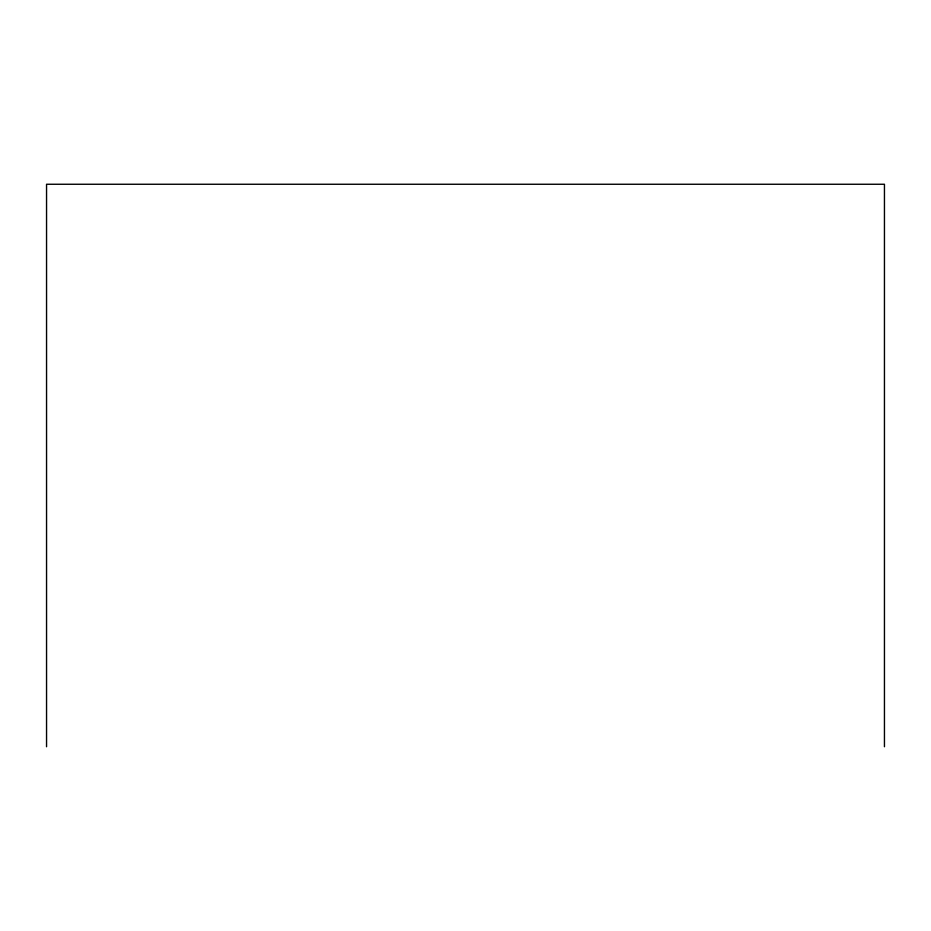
<?xml version="1.0" encoding="UTF-8"?>
<svg xmlns="http://www.w3.org/2000/svg" width="931" height="931" viewBox="0 0 931 931"><rect width="100%" height="100%" fill="white"/><g stroke="black" fill="none" stroke-linecap="round" stroke-linejoin="round"><path stroke-width="1.4" d="M884.45 746.743L884.45 184.257L46.55 184.257L46.55 746.743"/></g></svg>
